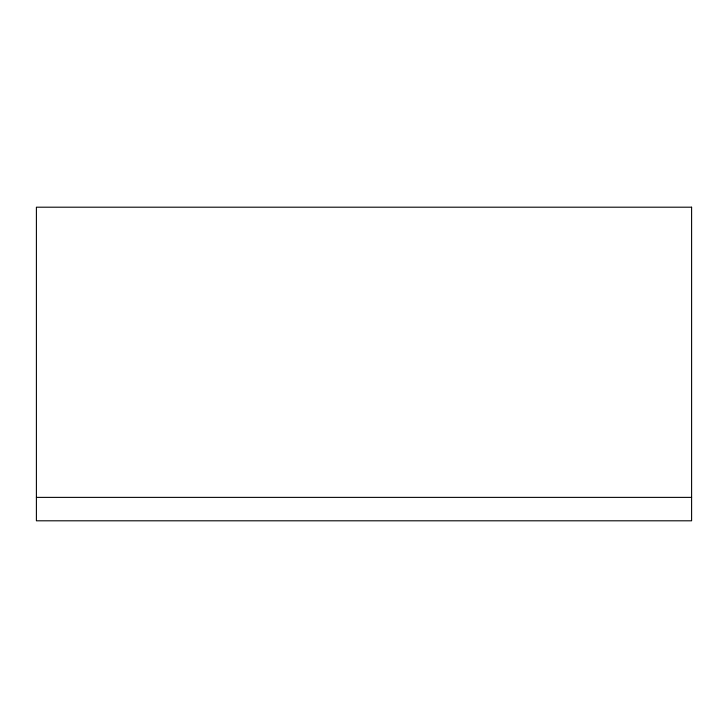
<?xml version="1.0" encoding="UTF-8"?>
<svg xmlns="http://www.w3.org/2000/svg" width="728" height="728" viewBox="0 0 728 728"><rect width="100%" height="100%" fill="white"/><g stroke="black" fill="none" stroke-linecap="round" stroke-linejoin="round"><path stroke-width="1.09" d="M36.4 497.379L691.6 497.379M691.6 207.198L36.4 207.198L36.4 520.802L691.6 520.802L691.6 207.198"/></g></svg>
